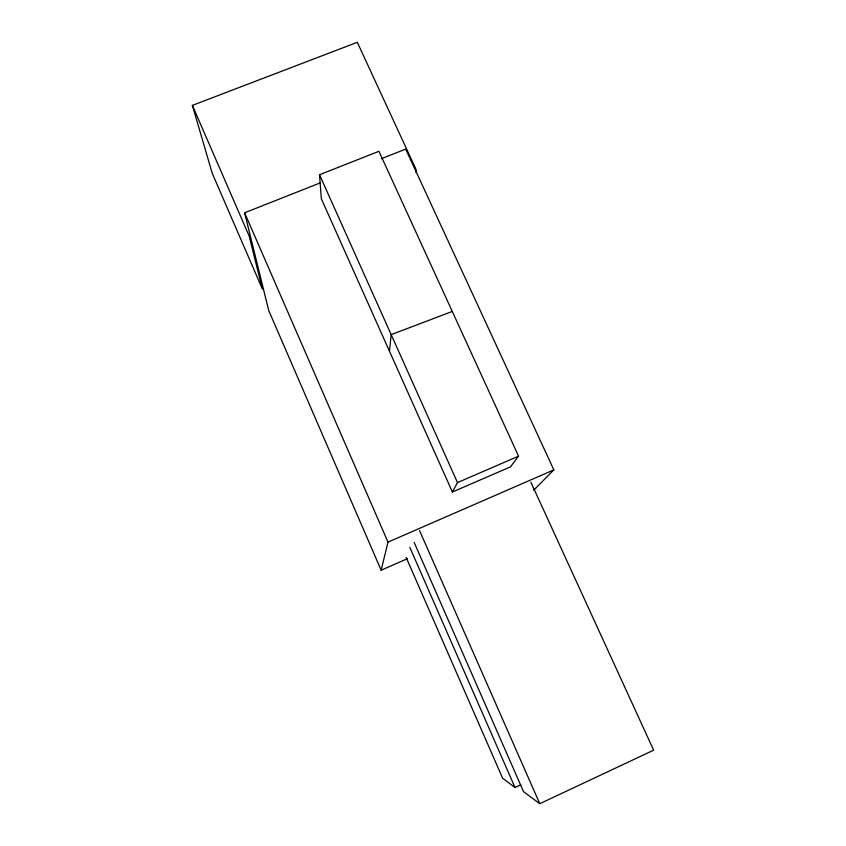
<?xml version="1.0" encoding="UTF-8"?>
<svg xmlns="http://www.w3.org/2000/svg" width="846" height="846" viewBox="0 0 846 846"><rect width="100%" height="100%" fill="white"/><g stroke="black" fill="none" stroke-linecap="round" stroke-linejoin="round"><path stroke-width="1.27" d="M389.477 351.249L391.169 334.646L452.272 311.423M415.82 172.214L416.126 169.602L357.308 42.3L192.37 105.39L212.23 173.293L262.387 289.057L249.168 236.066L192.37 105.39M407.539 558.646L381.144 570.215L388.007 542.117L244.621 212.801L320.264 182.884M452.399 492.023L457.485 482.59L518.566 456.174L378.934 151.297L319.513 174.752L321.343 198.789L452.399 492.023L510.434 466.876L518.566 456.174M533.657 490.257L553.834 469.879L405.668 149.108L381.26 158.762M414.149 542.413L523.547 791.687L539.79 803.7L653.63 750.18L530.897 482.262M406.154 557.429L502.609 778.183L515.024 787.531L520.967 784.75M388.007 542.117L553.834 469.879M319.513 174.752L457.485 482.59M419.553 530.601L539.79 803.7M409.824 547.351L515.024 787.531M381.144 570.215L268.732 310.524L244.621 212.801"/></g></svg>
